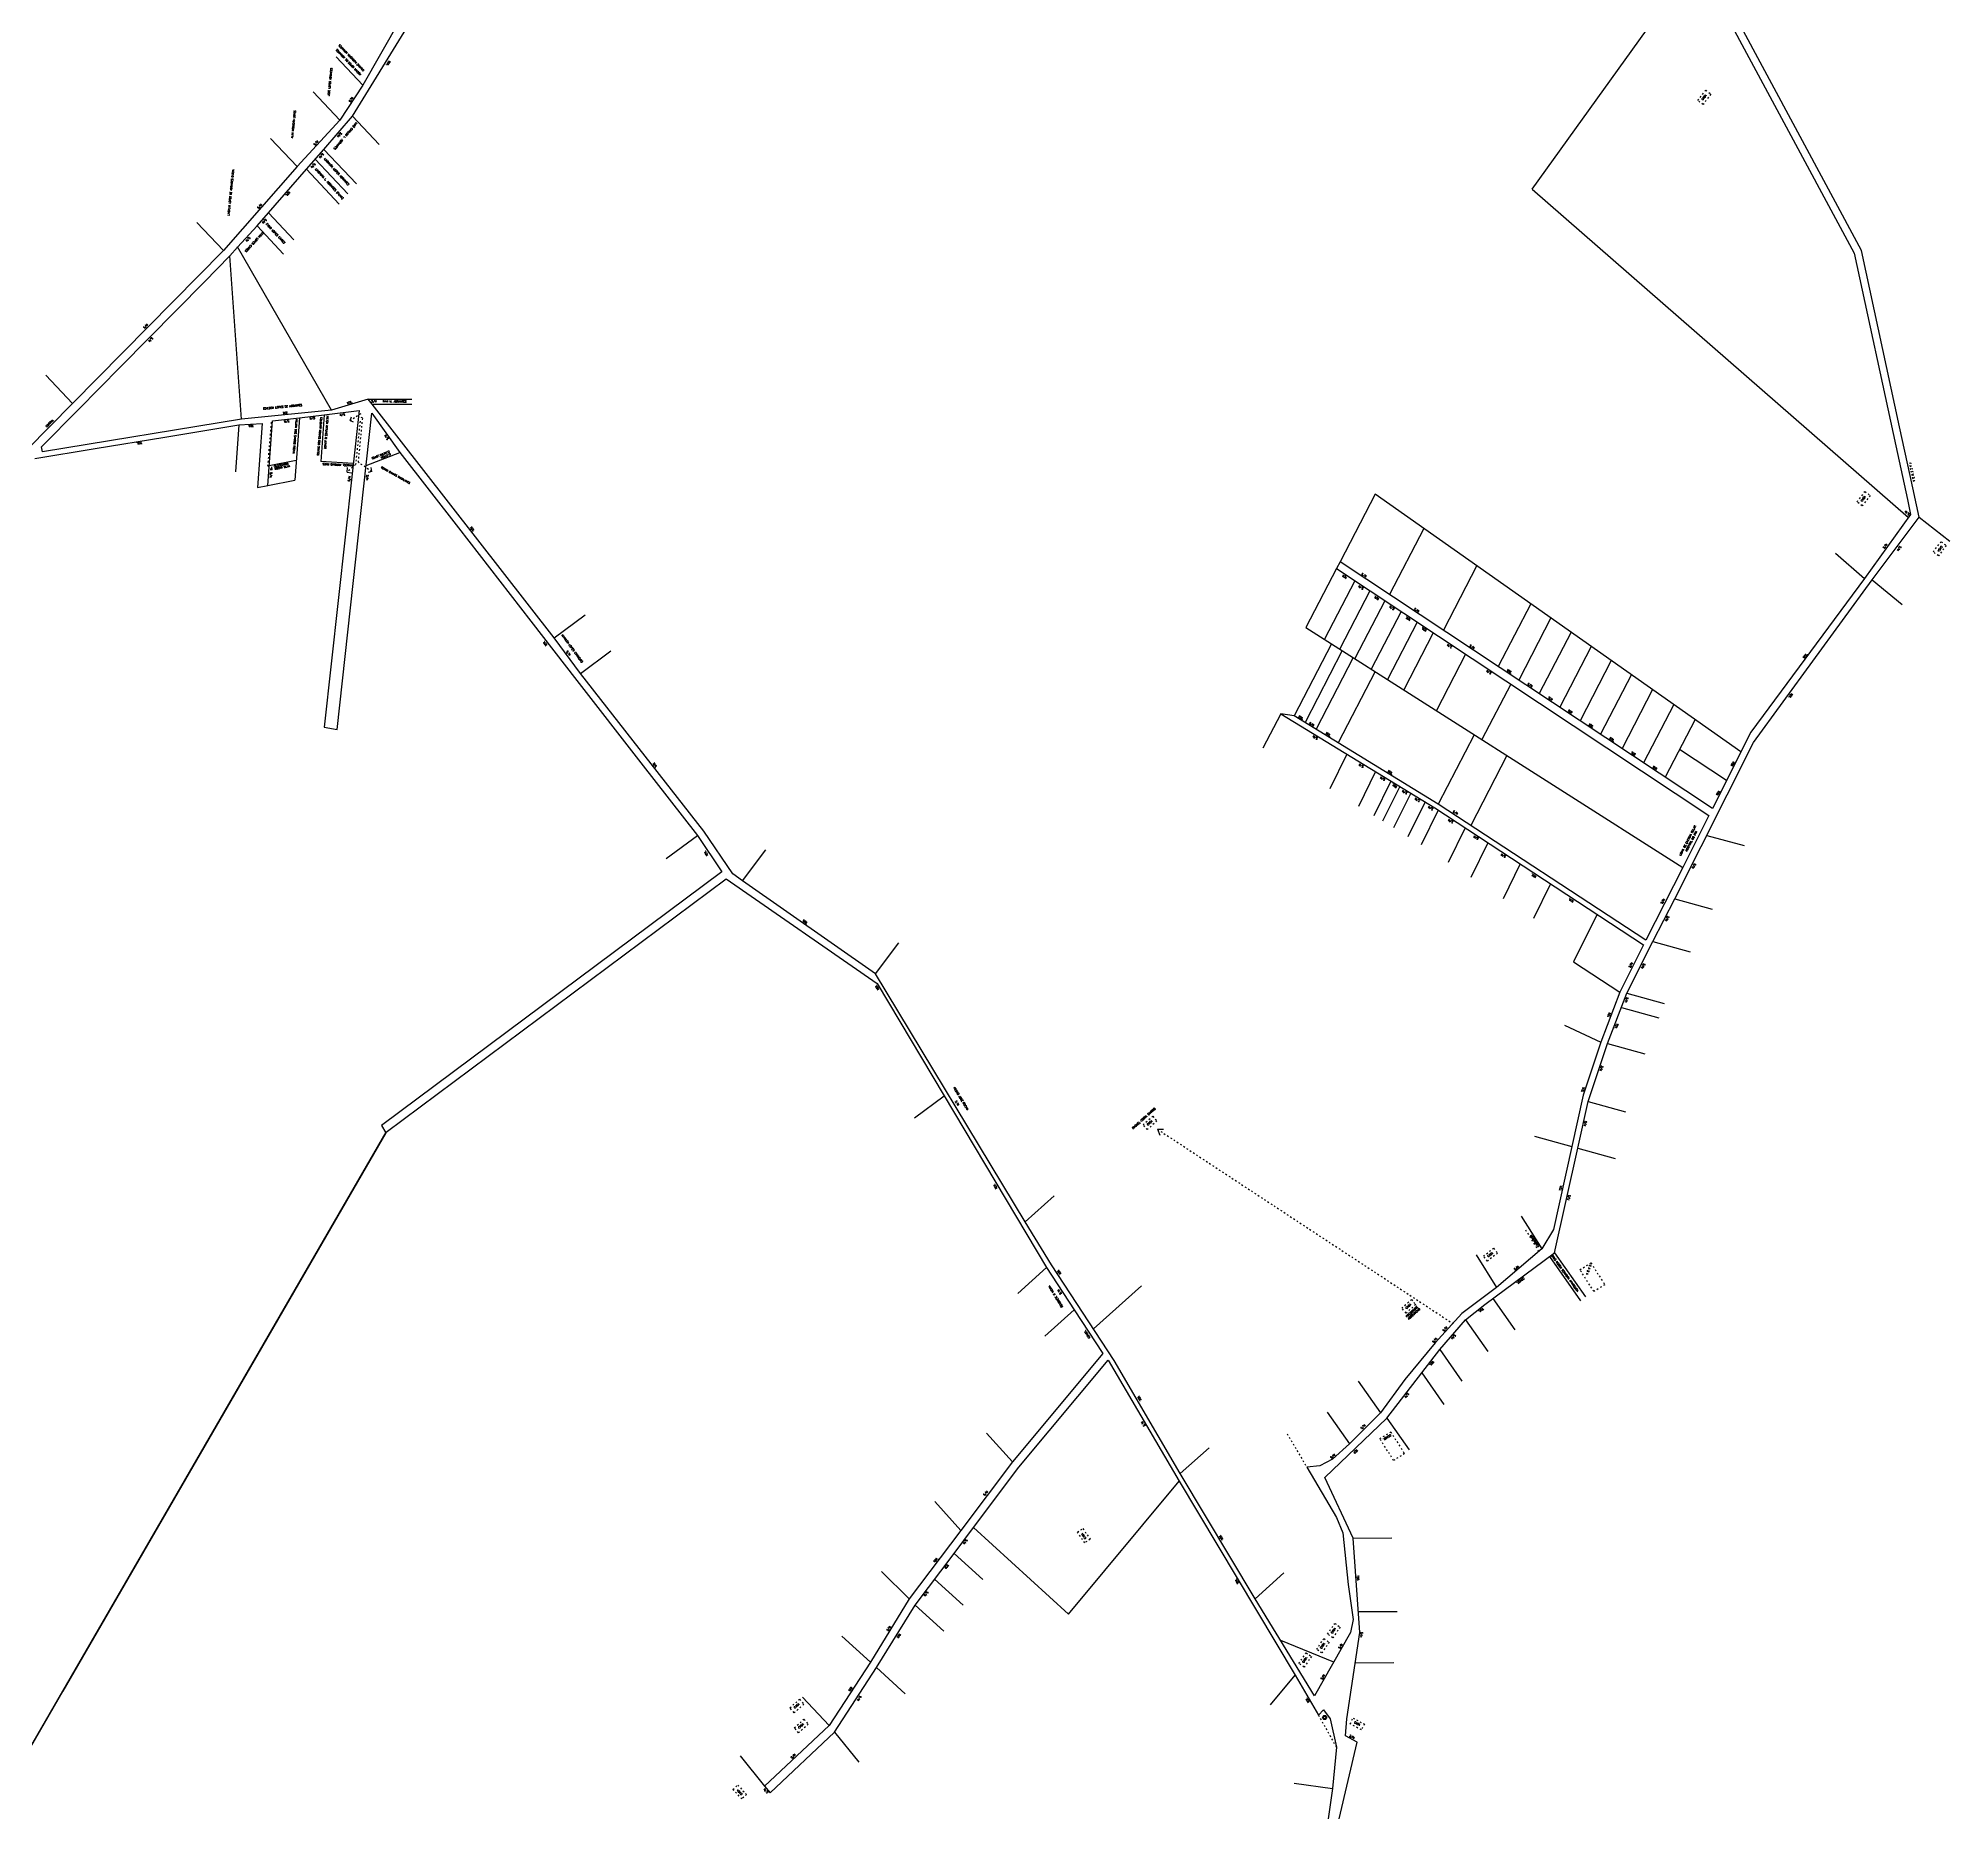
# Model space of a CAD drawing. Extents: x 714896 to 749292, y 8417558 to 8447149.
# Drawn here: x 744764 to 746244, y 8426989 to 8428363 of the extents above; entities that cross this region are included whole.
import ezdxf

# ---------------------------------------------------------------- set-up
doc = ezdxf.new("R2010")
doc.units = 0
doc.header["$MEASUREMENT"] = 0
doc.linetypes.add('ACAD_ISO03W100', pattern=[30, 12, -18])
for name, color, linetype in [('LOTE', 7, 'CONTINUOUS'), ('NUM-PORTA', 7, 'CONTINUOUS'), ('QUADRA', 6, 'CONTINUOUS'), ('REFERENCIA', 7, 'CONTINUOUS'), ('TEXTO', 7, 'CONTINUOUS')]:
    doc.layers.add(name, color=color, linetype=linetype)
doc.styles.add('ROMANS', font='ROMANS.SHX', dxfattribs={"height": 1.5})

msp = doc.modelspace()

# ---------------------------------------------------------------- linework, layer by layer
at = {"layer": 'LOTE', "color": 7}
for points in [[(745920.5, 8428246.6), (746048, 8428424)], [(744994.3, 8428348.9), (745014.9, 8428327.1)], [(744976.4, 8428321.8), (744997, 8428300)], [(745007, 8428303), (745027.6, 8428281.2)], [(744943.4, 8428285.8), (744964, 8428264)], [(744984.6, 8428277.3), (745009.9, 8428250.5)], [(744971.2, 8428261.9), (744996.7, 8428235)], [(744977.9, 8428269.6), (745003.3, 8428242.8)], [(745920.5, 8428246.6), (746212, 8427992.2)], [(744941.8, 8428228.1), (744961.6, 8428207.2)], [(744886.4, 8428220.8), (744907, 8428199)], [(744933, 8428218), (744953.6, 8428196.2)], [(744990.7, 8428075.5), (744917.9, 8428201.8)], [(744920.9, 8428068.4), (744912, 8428195)], [(744769.5, 8428102.4), (744790.1, 8428080.6)], [(745019, 8428084), (745053, 8428084)], [(745022.1, 8428080), (745053, 8428080)], [(744965.9, 8428069.5), (744962.3, 8428021.1)], [(744985, 8428071.8), (744982.3, 8428035.5)], [(745005.2, 8428067.3), (745006.1, 8428070.2)], [(745005.2, 8428067.3), (745007.5, 8428066.4)], [(744919, 8428064), (744916.3, 8428027.5)], [(744942.4, 8428032.6), (744963.4, 8428036.6)], [(745007.5, 8428034), (744982.3, 8428035.5)], [(745017.5, 8428032.4), (745043.6, 8428042.6)], [(744941.3, 8428017.1), (744962.3, 8428021.1)], [(744944.6, 8428029.2), (744943.1, 8428029.2)], [(744944.6, 8428029.2), (744944.4, 8428031.4)], [(745002.8, 8428027.4), (745003.1, 8428031)], [(745002.8, 8428027.4), (745006.2, 8428026.8)], [(745798.9, 8428010.4), (745771.8, 8427958)], [(746082.3, 8427810.8), (745798.9, 8428010.4)], [(746220.3, 8427992.5), (746244, 8427974)], [(745836.6, 8427983.8), (745810.1, 8427932.6)], [(746155.4, 8427964.7), (746178, 8427945)], [(745769, 8427952.7), (745745.4, 8427907.1)], [(745877.7, 8427955), (745851.8, 8427905)], [(745783.2, 8427943.3), (745759.7, 8427898)], [(745794.8, 8427935.6), (745771.5, 8427890.5)], [(746184, 8427944), (746207.2, 8427924.9)], [(745163, 8427899), (745187.1, 8427916.9)], [(745806.5, 8427927.8), (745783.3, 8427883)], [(745819, 8427919.6), (745795.9, 8427874.9)], [(745919.5, 8427925.5), (745894.3, 8427876.9)], [(745745.4, 8427907.1), (746037.2, 8427721.2)], [(745831.5, 8427911.3), (745808.5, 8427866.9)], [(745844, 8427903), (745821.2, 8427858.8)], [(745935.1, 8427914.5), (745910.2, 8427866.4)], [(745950.7, 8427903.5), (745926, 8427855.9)], [(745183.6, 8427871.5), (745207.1, 8427888.9)], [(745765.1, 8427894.5), (745736.2, 8427838.8)], [(745773.5, 8427889.2), (745744.8, 8427833.6)], [(745966.3, 8427892.5), (745941.9, 8427845.4)], [(745782, 8427883.8), (745753.3, 8427828.3)], [(745798.9, 8427873), (745770.4, 8427817.9)], [(745869, 8427886.4), (745846.4, 8427842.7)], [(745981.8, 8427881.6), (745957.7, 8427834.9)], [(745904.1, 8427863.2), (745881.7, 8427820.3)], [(745997.4, 8427870.6), (745973.5, 8427824.4)], [(746013.8, 8427859), (745990.2, 8427813.4)], [(746030.3, 8427847.5), (746006.9, 8427802.4)], [(745725.9, 8427840.3), (745712.1, 8427813.7)], [(746046.7, 8427835.9), (746023.6, 8427791.3)], [(745875.7, 8427824.1), (745847.9, 8427770.4)], [(746071.1, 8427788.5), (746034.6, 8427812.6)], [(745777.1, 8427809.1), (745763.8, 8427782.2)], [(745901, 8427808), (745873, 8427753.9)], [(745799.3, 8427795.5), (745786, 8427768.6)], [(745811.2, 8427788.2), (745797.9, 8427761.3)], [(745818.1, 8427784), (745804.7, 8427757.1)], [(745826.6, 8427778.8), (745813.3, 8427751.9)], [(745837.7, 8427772), (745824.3, 8427745.1)], [(745847.9, 8427765.7), (745834.5, 8427738.8)], [(745249.9, 8427728.1), (745274, 8427746)], [(745868.8, 8427752), (745855.4, 8427725.1)], [(745886.3, 8427740.4), (745873, 8427713.6)], [(746055.8, 8427746.1), (746084.7, 8427738.2)], [(745309, 8427711), (745327.1, 8427734.9)], [(745911.4, 8427724), (745898.1, 8427697.1)], [(745934.8, 8427708.6), (745921.5, 8427681.7)], [(746031, 8427697), (746059.9, 8427689)], [(745970.8, 8427685), (745952.6, 8427648.3)], [(745412, 8427639), (745430.1, 8427662.9)], [(746014, 8427664), (746042.9, 8427656)], [(745952.6, 8427648.3), (745988.5, 8427624.7)], [(745994, 8427624), (746022.9, 8427616)], [(745989.7, 8427612.8), (746018.6, 8427604.8)], [(745945.7, 8427599.1), (745973.7, 8427586.1)], [(745979, 8427585), (746007.9, 8427577)], [(745442.3, 8427527.5), (745465.1, 8427544.5)], [(745964, 8427540), (745992.9, 8427532)], [(745630.4, 8427518.6), (745635.1, 8427518.6)], [(745630.4, 8427518.6), (745632.2, 8427513.9)], [(745922.3, 8427513.2), (745951.2, 8427505.2)], [(745956, 8427504), (745984.9, 8427496)], [(745528, 8427447), (745550.3, 8427467)], [(745912.1, 8427451.4), (745928, 8427426)], [(745877.1, 8427421.4), (745893, 8427396)], [(745934, 8427420), (745958, 8427385.6)], [(745938, 8427423), (745961.8, 8427388.8)], [(745522.1, 8427391.4), (745544.4, 8427411.5)], [(745580.8, 8427364), (745618.1, 8427397.4)], [(745890.2, 8427387.6), (745907.2, 8427363.3)], [(745543.1, 8427358.4), (745565.8, 8427378.8)], [(745869, 8427371), (745886.2, 8427346.4)], [(745849, 8427348), (745866.2, 8427323.4)], [(745835, 8427330), (745852.2, 8427305.4)], [(745785.8, 8427323.6), (745803, 8427299)], [(745761.8, 8427299.6), (745779, 8427275)], [(745808, 8427295), (745825.2, 8427270.4)], [(745497.9, 8427283.3), (745518, 8427261)], [(745648, 8427252), (745670.3, 8427272)], [(745561.4, 8427143.1), (745647.2, 8427246)], [(745457.9, 8427230.3), (745478, 8427208)], [(745487.8, 8427210.1), (745561.4, 8427143.1)], [(745782, 8427202), (745812, 8427202.1)], [(745416.7, 8427176.1), (745438, 8427155)], [(745472.8, 8427190.2), (745495, 8427170)], [(745457.7, 8427170.2), (745479.9, 8427150)], [(745706, 8427155), (745728.3, 8427175)], [(745442.7, 8427150.2), (745464.9, 8427130)], [(745785.9, 8427145.2), (745815.9, 8427145.3)], [(745385.8, 8427126.2), (745408, 8427106)], [(745766.9, 8427106), (745725.9, 8427122.6)], [(745783.5, 8427105.5), (745813.5, 8427105.6)], [(745412.7, 8427101.7), (745434.9, 8427081.5)], [(745717.9, 8427072.9), (745737, 8427096)], [(745355.5, 8427078.9), (745376, 8427057)], [(745380.3, 8427051.7), (745399.2, 8427028.4)], [(745307.1, 8427033.3), (745326, 8427010)], [(745736.3, 8427012.3), (745766, 8427008)]]:
    msp.add_lwpolyline(points, dxfattribs=at)
at = {"layer": 'LOTE', "color": 7, "linetype": 'ACAD_ISO03W100', "ltscale": 0.1}
for points in [[(746048.9, 8428315.1), (746055, 8428323.1), (746059, 8428320), (746052.9, 8428312.1), (746048.9, 8428315.1)], [(744943.9, 8428066), (744941.2, 8428032.4), (744944.6, 8428029.2)], [(745012.8, 8428066.8), (745009.3, 8428033.2), (745002.8, 8428027.4)], [(745013.4, 8428072.6), (745005.2, 8428067.3)], [(746172.2, 8428004.4), (746178.3, 8428012.3), (746182.3, 8428009.3), (746176.2, 8428001.4), (746172.2, 8428004.4)], [(746241.3, 8427970.5), (746235.2, 8427962.5), (746231.2, 8427965.6), (746237.3, 8427973.5), (746241.3, 8427970.5)], [(745619.2, 8427522.1), (745626.7, 8427528.7), (745630, 8427525), (745622.5, 8427518.3), (745619.2, 8427522.1)], [(745630.4, 8427518.6), (745859.1, 8427368.2)], [(745915.4, 8427440.6), (745925.7, 8427424)], [(745882.8, 8427420.4), (745890.7, 8427426.5), (745893.8, 8427422.6), (745885.9, 8427416.4), (745882.8, 8427420.4)], [(745966.1, 8427415.1), (745976.8, 8427398.2), (745968.4, 8427392.9), (745957.6, 8427409.8), (745966.1, 8427415.1)], [(745819.6, 8427380), (745827, 8427386.7), (745830.4, 8427382.9), (745822.9, 8427376.3), (745819.6, 8427380)], [(745730.8, 8427282.8), (745746, 8427257)], [(745811, 8427284.3), (745821.7, 8427267.4), (745813.3, 8427262.1), (745802.6, 8427279), (745811, 8427284.3)], [(745574.1, 8427198.3), (745568.5, 8427206.6), (745572.6, 8427209.4), (745578.2, 8427201.1), (745574.1, 8427198.3)], [(745762.1, 8427127.7), (745767.7, 8427136), (745771.8, 8427133.1), (745766.2, 8427124.9), (745762.1, 8427127.7)], [(745753.6, 8427115.9), (745759.2, 8427124.2), (745763.3, 8427121.4), (745757.7, 8427113.1), (745753.6, 8427115.9)], [(745739.9, 8427104.9), (745745.5, 8427113.2), (745749.6, 8427110.4), (745744, 8427102.1), (745739.9, 8427104.9)], [(745345.7, 8427070.6), (745353.2, 8427077.2), (745356.5, 8427073.4), (745349, 8427066.8), (745345.7, 8427070.6)], [(745349.1, 8427055.1), (745356.6, 8427061.7), (745359.9, 8427057.9), (745352.4, 8427051.3), (745349.1, 8427055.1)], [(745755, 8427065), (745769, 8427040)], [(745781.9, 8427062.7), (745790.7, 8427057.9), (745788.3, 8427053.5), (745779.5, 8427058.3), (745781.9, 8427062.7)], [(745308.4, 8427000), (745301.6, 8427007.4), (745305.3, 8427010.8), (745312.1, 8427003.4), (745308.4, 8427000)]]:
    msp.add_lwpolyline(points, dxfattribs=at)
at = {"layer": 'LOTE', "color": 3, "linetype": 'ACAD_ISO03W100', "ltscale": 0.1}
msp.add_lwpolyline([(745021.8, 8428027.8), (745011.5, 8428035), (745014.8, 8428069.1), (745013, 8428069.9)], dxfattribs=at)
at = {"layer": 'LOTE', "color": 3}
for points in [[(745021.8, 8428027.8), (745019.1, 8428027.2)], [(745021.8, 8428027.8), (745021.3, 8428031.1)]]:
    msp.add_lwpolyline(points, dxfattribs=at)
at = {"layer": 'QUADRA', "linetype": 'CONTINUOUS'}
for points in [[(746050.3, 8428419.7), (746170, 8428197), (746202.3, 8428047.7), (746211.2, 8428006.2), (746213.7, 8427994.6), (746178, 8427945), (746090, 8427826), (746060.3, 8427767), (745771.8, 8427958), (745769, 8427952.7), (746057.5, 8427761.6), (746037.2, 8427721.2), (746008.5, 8427665), (745847.9, 8427770.4), (745736.2, 8427838.8), (745725.9, 8427840.3), (745845.3, 8427767.4), (746006.7, 8427661.4), (745988.5, 8427624.7), (745973.7, 8427586.1), (745960, 8427545), (745951.2, 8427505.2), (745937, 8427441), (745928, 8427426), (745893, 8427396), (745866.1, 8427376), (745845.4, 8427353.1), (745821.9, 8427324.9), (745803, 8427299), (745779, 8427275), (745766, 8427263), (745756, 8427258), (745746, 8427257), (745769, 8427218), (745774, 8427206), (745778, 8427166), (745782, 8427139), (745780, 8427129), (745752, 8427080), (745706, 8427155), (745648, 8427252), (745596.8, 8427339.6), (745548.2, 8427413.7), (745528, 8427447), (745412, 8427639), (745309, 8427711), (745301.4, 8427716.3), (745279, 8427749.4), (745183.6, 8427871.5), (745163, 8427899), (745022.1, 8428080), (745019, 8428084), (744990.7, 8428075.5), (744920.9, 8428068.4), (744766.8, 8428043), (744766, 8428046.9), (744794.7, 8428076), (744827.2, 8428108.9), (744892.2, 8428174.7), (744912, 8428195), (744917.8, 8428201.6), (744933, 8428218), (744941.8, 8428228.1), (744971.2, 8428261.9), (744984.6, 8428277.3), (745007, 8428303), (745049, 8428371.4)], [(745764, 8426955), (745785, 8427044), (745776, 8427049), (745777, 8427062), (745787, 8427129), (745782, 8427202), (745760, 8427249), (745808, 8427295), (745835, 8427330), (745849, 8427348), (745869, 8427371), (745884, 8427383), (745938, 8427423), (745956, 8427504), (745964, 8427540), (745979, 8427585), (745994, 8427624), (746014, 8427664), (746031, 8427697), (746092, 8427818), (746184, 8427944), (746220.3, 8427992.5), (746213.4, 8428024.8), (746205.2, 8428062.4), (746175.7, 8428199.1), (746053.4, 8428426.7)], [(745043.2, 8428376.9), (745014.9, 8428327.1), (744997, 8428300), (744964, 8428264), (744907, 8428199), (744790.1, 8428080.6), (744755, 8428045), (744734, 8428043.7), (744715.7, 8428040.9), (744698.4, 8428036.7), (744678.7, 8428030), (744655, 8428018.8), (744630, 8428002.7), (744605.6, 8427986.8), (744448.5, 8427884.1), (744281.5, 8427791.2), (744247.8, 8427765.3), (744107.5, 8427847.5), (744045.2, 8428379.1)], [(744761, 8428038), (744807.5, 8428045.7), (744861.5, 8428054.5), (744919, 8428064), (744937, 8428065), (744933.3, 8428015.6), (744941.3, 8428017.1), (744945, 8428067), (744965.9, 8428069.5), (744985, 8428071.8), (745012, 8428075), (744985, 8427830), (744995, 8427828), (745022, 8428073), (745043.6, 8428042.6), (745088.9, 8427984.3), (745145, 8427912.1), (745180.7, 8427866.1), (745230.2, 8427802.4), (745274, 8427746), (745293, 8427718), (745029.3, 8427521.6), (745032.7, 8427515.9), (744930.7, 8427339.4), (744782.6, 8427083.4), (744529.8, 8426646.3)]]:
    msp.add_lwpolyline(points, dxfattribs=at)
at = {"layer": 'QUADRA', "color": 6, "linetype": 'CONTINUOUS'}
msp.add_lwpolyline([(744376.2, 8426380.9), (744782.6, 8427083.4), (745033.1, 8427516.3), (745296.4, 8427712.5), (745413.4, 8427631.5), (745465.1, 8427544.5), (745544.4, 8427411.5), (745565.8, 8427378.8), (745588, 8427345), (745518, 8427261), (745478, 8427208), (745438, 8427155), (745408, 8427106), (745376, 8427057), (745326, 8427010), (745330.3, 8427004.8), (745380.3, 8427051.7), (745412.7, 8427101.7), (745442.7, 8427150.2), (745472.8, 8427190.2), (745487.8, 8427210.1), (745523.1, 8427257), (745592.2, 8427339.9), (745647.2, 8427246), (745737, 8427096), (745755, 8427065), (745759, 8427069), (745764, 8427062), (745769, 8427040), (745766, 8427008), (745758.3, 8426954.1)], dxfattribs=at)
at = {"layer": 'REFERENCIA'}
for radius in [1.57, 0.921]:
    msp.add_circle((745759.8, 8427063.1), radius, dxfattribs=at)

# ---------------------------------------------------------------- texts
at = {"layer": 'NUM-PORTA', "color": 7, "style": 'ROMANS'}
for rotation, p in [(57.2375, (745005.3, 8428313.7, -75.7)), (225.4391, (744997.8, 8428290.6, -75.7)), (47.1005, (744977.7, 8428280.2, -75.7)), (225.4391, (744983.8, 8428274.4, -75.7)), (225.4391, (744977.4, 8428266.7, -75.7)), (47.1005, (744934.1, 8428231.2, -75.7)), (225.4391, (744939.6, 8428223.7, -75.7)), (225.4391, (744926.9, 8428209.7, -75.7)), (45.0365, (744845.8, 8428138.4, -75.7)), (225.497, (744851.5, 8428132, -75.7)), (359.1131, (745021.5, 8428081.5, -75.7)), (184.5293, (744957.9, 8428067.6, -75.7)), (184.5293, (744977.8, 8428070, -75.7)), (184.5293, (745001.1, 8428072.7, -75.7)), (122.7901, (745035, 8428053, -75.7)), (263.2225, (744943.2, 8428027.4, -75.7)), (81.0821, (745004.8, 8428020.1, -75.7)), (264.2635, (745017.8, 8428025.3, -75.7)), (138.1463, (746213.1, 8427994.9, -37.8)), (52.4078, (746193.2, 8427968, -37.8)), (234.1625, (746205.4, 8427970.4, -75.7)), (327.7741, (745788.1, 8427948.1, -37.8)), (147.7741, (745790.1, 8427937.6, -37.8)), (147.7741, (745814.1, 8427921.7, -37.8)), (327.7741, (745828.9, 8427921, -37.8)), (307.3133, (745172.3, 8427888.4, -75.7)), (147.7741, (745858.7, 8427892.2, -37.8)), (327.7741, (745871.9, 8427892.6, -37.8)), (147.7741, (745889.2, 8427872, -37.8)), (327.7741, (745916.7, 8427863, -37.8)), (329.1346, (745747.7, 8427832.6, -75.7)), (149.6125, (745754.7, 8427821.5, -75.7)), (149.6125, (745790.3, 8427799.7, -75.7)), (149.6125, (745806.9, 8427789.6, -75.7)), (149.6125, (745824.1, 8427779.1, -75.7)), (149.6125, (745833.9, 8427773.2, -75.7)), (149.6125, (745844.1, 8427766.8, -75.7)), (149.6125, (745859.7, 8427756.7, -75.7)), (329.6125, (745859, 8427764.2, -75.7)), (149.6125, (745879.2, 8427743.9, -75.7)), (149.6125, (745900.4, 8427730, -75.7)), (239.6125, (746046.3, 8427724.6, -75.7)), (59.6125, (746021.3, 8427693, -75.7)), (239.6125, (746025.6, 8427683.9, -75.7)), (59.6125, (745996.5, 8427643.5, -75.7)), (239.6125, (746007, 8427647.1, -75.7)), (247.1698, (745993.8, 8427620.9, -75.7)), (247.9606, (745974.3, 8427567.9, -75.7)), (301.6968, (745473.5, 8427540.2, -75.7)), (255.0471, (745961.5, 8427525.1, -75.7)), (253.4904, (745948.9, 8427467.9, -75.7)), (37.8216, (745907.2, 8427409.3, -75.7)), (121.5207, (745556.3, 8427391.2, -75.7)), (48.1451, (745844.3, 8427353.2, -75.7)), (48.1451, (745852.2, 8427361.9, -75.7)), (227.1744, (745860.5, 8427359.9, -75.7)), (232.4858, (745824.2, 8427314.6, -75.7)), (120.3087, (745621, 8427289, -75.7)), (43.2748, (745788.6, 8427286.3, -75.7)), (40.8037, (745765.1, 8427263.5, -75.7)), (49.8413, (745496.5, 8427234.6, -75.7)), (231.9073, (745482.2, 8427201.3, -75.7)), (231.9073, (745451.8, 8427160.9, -75.7)), (56.1823, (745421.7, 8427129.9, -75.7)), (56.4211, (745771.6, 8427116.2, -75.7)), (259.208, (745788, 8427129.4, -75.7)), (56.4211, (745757.9, 8427092.3, -75.7)), (236.1823, (745399.9, 8427080.1, -75.7)), (331.6659, (745778.8, 8427048.5, -75.7)), (44.8438, (745347.3, 8427031.2, -75.7)), (130.94, (745329.1, 8427005.1, -75.7))]:
    msp.add_text('S/N', height=1.5, rotation=rotation, dxfattribs=at).set_placement(p)
at = {"layer": 'TEXTO', "color": 7, "style": 'ROMANS'}
for s, height, rotation, p in [('ADEMIR LOPES DE ABRANTES', 1.4, 133.4893, (745013.7, 8428335.4, -75.7)), ('CALIANE NOGUEIRA ABRANTES', 1.4, 133.4893, (745016.1, 8428338.6, -75.7)), ('TER.', 1.5, 237.8568, (745035.1, 8428346.2, -75.7)), ('JOSE LOPES ABRANTES', 1.4, 84.0129, (744989.1, 8428318.6, -75.7)), ('CASA', 1.5, 52.4078, (746052.8, 8428315.2, -37.8)), ('ALAN NOGUEIRA LOPES', 1.4, 84.0129, (744960.8, 8428285.9, -75.7)), ('LUIZ CARLOS L. ABRANTES', 1.5, 229.4738, (745009.6, 8428298.2, -75.7)), ('LINDALVA LOPES DE ABRANTES G\\RCIA', 1.4, 84.0129, (744911.5, 8428225.9, -75.7)), ('LINDAURA L. ABRANTES (FILHA)', 1.5, 312.3001, (744977.9, 8428261.8, -75.7)), ('LINDAURA LOPES ABRANTES ', 1.5, 312.3001, (744984.7, 8428269.8, -75.7)), ('TER.', 1.5, 227.543, (744957.7, 8428245, -75.7)), ('KATIA LOPES CAIRES', 1.5, 227.3378, (744937.3, 8428213.6, -75.7)), ('FABIO LOPES CAIRES', 1.5, 312.6738, (744939.7, 8428219.4, -75.7)), ('EDILSON LOPES DE ABRANTES', 1.5, 5.3795, (744937.8, 8428075.8, -75.7)), ('TER.', 1.5, 17.2536, (745002.8, 8428079.9, -75.7)), ('IVAN M. ABRANTES', 1.5, 359.3804, (745030.3, 8428081.5, -75.7)), ('CURRAL', 1.5, 45.0365, (744770.2, 8428062, -75.7)), ('TER.', 1.5, 5.3795, (744953, 8428072.3, -75.7)), ('WILLIAN DOS SANTOS ROCHA', 1.4, 264.9628, (744963, 8428068.5, -75.7)), ('CELISMAR NOVAES DOS SANTOS', 1.4, 264.9628, (744982.1, 8428070, -75.7)), ('MILTON ANTUNES B JUNIOR', 1.4, 265.4893, (744987, 8428071.2, -75.7)), ('TER.', 1.5, 189.3946, (744843.8, 8428050.9, -75.7)), ('TER.', 1.5, 181.0228, (744930.2, 8428063.9, -75.7)), ('OLUZELMIRA ', 1.4, 10.8405, (744946.2, 8428031.2, -75.7)), ('OLIVEIRA LOPES', 1.4, 201.8743, (745035.4, 8428044.1, -75.7)), ('CLEYTON ', 1.4, 201.8743, (745036.1, 8428042.1, -75.7)), ('F A Z E N D A', 1.5, 282.9589, (746212.4, 8428034.6, -75.7)), ('ROCHA SILVA', 1.4, 10.8405, (744946.7, 8428029.2, -75.7)), ('MANOEL ANTONIO PAES', 1.5, 177.1962, (745007.1, 8428033.3, -75.7)), ('EDVAN CHAVES MAGALHAES', 1.4, 330.6951, (745028.9, 8428030.6, -75.7)), ('CASA', 1.5, 52.4078, (746176.1, 8428004.4, -37.8)), ('TER.', 1.5, 307.3133, (745097.8, 8427984.5, -75.7)), ('CASA', 1.5, 232.4078, (746237.4, 8427970.4, -37.8)), ('TER.', 1.5, 147.7741, (745777.3, 8427946.1, -37.8)), ('TER.', 1.5, 147.7741, (745802.2, 8427929.6, -37.8)), ('IVANILDA LOPES CARNEIRO', 1.5, 306.0182, (745168.7, 8427901.1, -75.7)), ('TER.', 1.5, 147.7741, (745826.6, 8427913.5, -37.8)), ('TER.', 1.5, 147.7741, (745839.1, 8427905.2, -37.8)), ('TER.', 1.5, 127.3133, (745157.9, 8427893.5, -75.7)), ('TER.', 1.5, 327.7741, (745900.7, 8427873.6, -37.8)), ('TER.', 1.5, 52.4078, (746131.4, 8427882.9, -37.8)), ('TER.', 1.5, 327.7741, (745932.7, 8427852.3, -37.8)), ('TER.', 1.5, 327.7741, (745948, 8427842.3, -37.8)), ('TER.', 1.5, 234.1625, (746121.4, 8427856.5, -75.7)), ('TER.', 1.5, 329.1346, (745739.2, 8427837.7, -75.7)), ('TER.', 1.5, 327.7741, (745964, 8427831.6, -37.8)), ('TER.', 1.5, 329.1346, (745760.4, 8427824.8, -75.7)), ('TER.', 1.5, 327.7741, (745980.1, 8427821, -37.8)), ('TER.', 1.5, 307.3133, (745239.2, 8427801.6, -75.7)), ('TER.', 1.5, 327.7741, (745997, 8427809.8, -37.8)), ('TER.', 1.5, 327.7741, (746013.7, 8427798.7, -37.8)), ('TER.', 1.5, 59.7705, (746075.7, 8427799.4, -37.8)), ('TER.', 1.5, 329.1346, (745808.4, 8427795.4, -75.7)), ('TER.', 1.5, 146.313, (745816.2, 8427784, -75.7)), ('TER.', 1.5, 59.7705, (746064.3, 8427776.8, -37.8)), ('USINA DE ENERGIA SOLAR', 1.5, 62.8671, (746035.8, 8427730.2, -75.7)), ('HOSPITAL DO RIM', 1.5, 62.8671, (746040.5, 8427733.4, -75.7)), ('TER.', 1.5, 121.5207, (745282.5, 8427730.7, -75.7)), ('TER.', 1.5, 149.6125, (745924, 8427714.5, -75.7)), ('TER.', 1.5, 149.6125, (745953, 8427695.5, -75.7)), ('TER.', 1.5, 324.0928, (745355.3, 8427679.7, -75.7)), ('TER.', 1.5, 121.5207, (745415, 8427626.9, -75.7)), ('TER.', 1.5, 68.7252, (745980.2, 8427605.1, -75.7)), ('TER.', 1.5, 247.1698, (745986, 8427600.6, -75.7)), ('PEDRO JOSE ROCHA', 1.5, 301.5207, (745472.2, 8427550.6, -75.7)), ('TER.', 1.5, 70.1237, (745960, 8427547.2, -75.7)), ('RAQUEL COSTA SANTOS', 1.5, 41.7637, (745611.5, 8427518.6, -37.8)), ('CASA', 1.5, 41.7637, (745623, 8427521.4, -37.8)), ('TER.', 1.5, 121.5207, (745506.5, 8427472.9, -75.7)), ('TER.', 1.5, 76.9297, (745942.9, 8427470.9, -75.7)), ('CORREDOR', 1.5, 122.9843, (745926.1, 8427428, -75.7)), ('CASA', 1.5, 38.0106, (745886.6, 8427419.4, -37.8)), ('SITIO NOSSA SENHORA APARECIDA', 1.5, 305.593, (745935.4, 8427420.5, -75.7)), ('C A S A', 1.5, 250.2822, (745965, 8427413.8, -75.7)), ('TER.', 1.5, 303.4782, (745552.5, 8427408.9, -75.7)), ('CONST.', 1.5, 217.071, (745913.9, 8427404, -75.7)), ('DEUSDETE R VIEIRA', 1.5, 121.6968, (745557.3, 8427381.1, -75.7)), ('CASA', 1.5, 41.7637, (745823.3, 8427379.3, -37.8)), ('PRESIDENTE', 1.5, 41.7637, (745823.5, 8427372.8, -37.8)), ('ASSOCIACAO', 1.5, 41.7637, (745825, 8427371, -37.8)), ('TER.', 1.5, 217.071, (745882.2, 8427380.4, -75.7)), ('CONST.', 1.5, 121.5207, (745578.4, 8427357.1, -75.7)), ('TER.', 1.5, 232.4858, (745843.4, 8427339.5, -75.7)), ('TER.', 1.5, 302.1313, (745614.7, 8427311.3, -75.7)), ('CONST.', 1.5, 211.7074, (745810.8, 8427282.5, -75.7)), ('TER', 1.5, 223.9834, (745784.6, 8427270.9, -75.7)), ('CASA', 1.5, 124.2095, (745575.3, 8427201.9, -37.8)), ('TER.', 1.5, 303.3802, (745678, 8427203.5, -75.7)), ('TER.', 1.5, 51.9073, (745458, 8427182.9, -75.7)), ('TER.', 1.5, 231.9073, (745467.6, 8427181.9, -75.7)), ('TER.', 1.5, 123.3802, (745693.7, 8427167.2, -75.7)), ('TER.', 1.5, 273.4133, (745784.8, 8427173.1, -75.7)), ('CASA', 1.5, 55.8543, (745765.9, 8427127.9, -37.8)), ('TER.', 1.5, 236.1823, (745430.4, 8427128.3, -75.7)), ('CASA', 1.5, 55.8543, (745757.4, 8427116.1, -37.8)), ('CASA', 1.5, 55.8543, (745743.7, 8427105.2, -37.8)), ('CASA', 1.5, 41.5107, (745349.5, 8427069.9, -37.8)), ('TER.', 1.5, 56.1823, (745392.3, 8427083.1, -75.7)), ('TER.', 1.5, 123.3802, (745748.4, 8427075.1, -75.7)), ('CASA', 1.5, 41.5107, (745352.9, 8427054.4, -37.8)), ('CASA', 1.5, 331.3874, (745782.5, 8427058.9, -37.8)), ('CASA', 1.5, 132.5202, (745309, 8427003.8, -37.8))]:
    msp.add_text(s, height=height, rotation=rotation, dxfattribs=at).set_placement(p)

doc.saveas('drawing.dxf')
